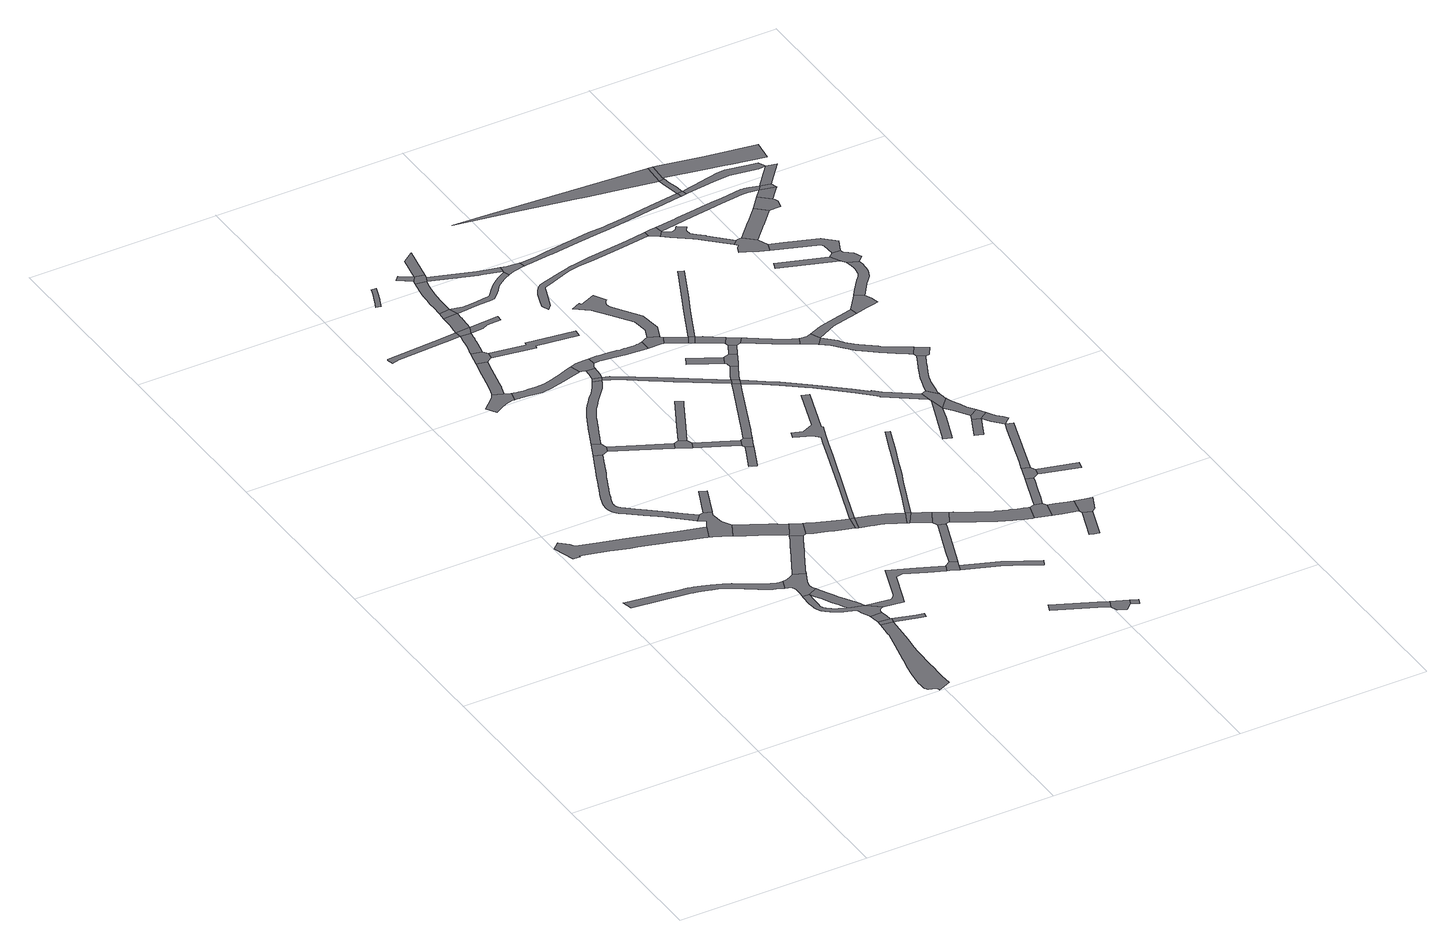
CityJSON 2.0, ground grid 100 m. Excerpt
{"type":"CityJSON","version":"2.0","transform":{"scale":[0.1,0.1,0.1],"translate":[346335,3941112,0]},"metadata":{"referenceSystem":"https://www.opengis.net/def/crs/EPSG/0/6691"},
"CityObjects":{
"road1":{"type":"Road","attributes":{"RoadStructureAttribute.sectionType":"1"},"geometry":[{"type":"MultiSurface","lod":"1","boundaries":[[[0,1,2,3,4,5,6,7,8,9,10,11,12,13,14,15,16,17,18,19,20,21,22,23,24,25,26,27,28,29,30,31,32,33,34,35,36,37,38,39,40,41,42,43,44]]]}]},
"road2":{"type":"Road","attributes":{"RoadStructureAttribute.sectionType":"1"},"geometry":[{"type":"MultiSurface","lod":"1","boundaries":[[[45,46,47,48,49,50,51,52,53,54,55,56,57,58,59,60,61,62,63,64,65,66,67,68,69,70,71,72]]]}]},
"road3":{"type":"Road","attributes":{"RoadStructureAttribute.sectionType":"1"},"geometry":[{"type":"MultiSurface","lod":"1","boundaries":[[[73,74,75,76,77,78,79,80,81,82,83,84,85,86,87,88,89,90,91,92,93,94,95,96,97,98,99,100,101,102,103]]]}]},
"road4":{"type":"Road","geometry":[{"type":"MultiSurface","lod":"1","boundaries":[[[104,105,106,107,108,109,110,111,112,113,114,115,116,117,118,119,120,121,122,123,124,125,126,127,128,17,16,129,130,131,132]]]}]},
"road5":{"type":"Road","attributes":{"RoadStructureAttribute.sectionType":"1"},"geometry":[{"type":"MultiSurface","lod":"1","boundaries":[[[133,134,135,136,137,138,139,140,141,142,143,144,145,146,147,148,149,150,151,152,153,154,155,156,157,158,159,160,161,162,163,164,165,166,167,168,169,170,171,172,173,174,175,176,177,178,179,180,181,182,183,184,185,186,187,188,189,190,191,192,193,194,195,196,197,198,199,200,201]]]}]},
"road6":{"type":"Road","attributes":{"RoadStructureAttribute.sectionType":"1"},"geometry":[{"type":"MultiSurface","lod":"1","boundaries":[[[202,203,204,205,206,207,208,209,210,211,212,213,214,215,104,132,216,217,218,219,220,221,222,223,224,225,226,227,228,229,230,231,232,233,234,235,236,237,238,239,240,241,242,243,244,245]]]}]},
"road7":{"type":"Road","attributes":{"RoadStructureAttribute.sectionType":"1"},"geometry":[{"type":"MultiSurface","lod":"1","boundaries":[[[246,247,248,249,250,251,252,203,202,253,254,255,256,257,258,259,260,261,105,104]]]}]},
"road8":{"type":"Road","geometry":[{"type":"MultiSurface","lod":"1","boundaries":[[[262,263,73,103,264,265]]]}]},
"road9":{"type":"Road","geometry":[{"type":"MultiSurface","lod":"1","boundaries":[[[266,238,237,267,262,265]]]}]},
"road10":{"type":"Road","geometry":[{"type":"MultiSurface","lod":"1","boundaries":[[[268,269,270,271,272,273,274,275,133,201,276,277,45,72]]]}]},
"road11":{"type":"Road","geometry":[{"type":"MultiSurface","lod":"1","boundaries":[[[278,279,280,281,282,283,284,285,286,287,288,289,290,291,292,293]]]}]},
"road12":{"type":"Road","attributes":{"RoadStructureAttribute.sectionType":"1"},"geometry":[{"type":"MultiSurface","lod":"1","boundaries":[[[294,295,296,297,298,264,103]]]}]},
"road13":{"type":"Road","geometry":[{"type":"MultiSurface","lod":"1","boundaries":[[[299,300,301,302,167,166,303]]]}]},
"road14":{"type":"Road","attributes":{"RoadStructureAttribute.sectionType":"1"},"geometry":[{"type":"MultiSurface","lod":"1","boundaries":[[[304,305,306,307,308,309,310,311,312,313,314,119,118,315,316,317,318,319,320,321,322,323,324]]]}]},
"road15":{"type":"Road","geometry":[{"type":"MultiSurface","lod":"1","boundaries":[[[325,326,275,274]]]}]},
"road16":{"type":"Road","attributes":{"RoadStructureAttribute.sectionType":"1"},"geometry":[{"type":"MultiSurface","lod":"1","boundaries":[[[270,327,328,329,330,331,332,333,334,335,336,337,338,339,340,341,342,343,344,271]]]}]},
"road17":{"type":"Road","attributes":{"RoadStructureAttribute.sectionType":"1"},"geometry":[{"type":"MultiSurface","lod":"1","boundaries":[[[345,346,347,348,349,350,351,352,353,354,355,356,357,358,359,360,361,362,363,364,365,366,357,367,368,369,370,371,372,373,374,375,376,377]]]}]},
"road18":{"type":"Road","attributes":{"RoadStructureAttribute.sectionType":"1"},"geometry":[{"type":"MultiSurface","lod":"1","boundaries":[[[378,379,380,381,382,383,280,279,384,385,386,387,388,389,390,391]]]}]},
"road19":{"type":"Road","attributes":{"RoadStructureAttribute.sectionType":"1"},"geometry":[{"type":"MultiSurface","lod":"1","boundaries":[[[392,393,394,299,303,395,396]]]}]},
"road20":{"type":"Road","geometry":[{"type":"MultiSurface","lod":"1","boundaries":[[[304,324,397,398,399,336,335]]]}]},
"road21":{"type":"Road","geometry":[{"type":"MultiSurface","lod":"1","boundaries":[[[400,391,390,401,402,403,345,377]]]}]},
"road22":{"type":"Road","attributes":{"RoadStructureAttribute.sectionType":"1"},"geometry":[{"type":"MultiSurface","lod":"1","boundaries":[[[404,405,406,407,408,409,410,411,412,413,414,415,416,417,418,419,420,202,245]]]}]},
"road23":{"type":"Road","attributes":{"RoadStructureAttribute.sectionType":"1"},"geometry":[{"type":"MultiSurface","lod":"1","boundaries":[[[421,422,423,424,425,426,427,428,429,430,431,432,433,434,435,436,437,438]]]}]},
"road24":{"type":"Road","attributes":{"RoadStructureAttribute.sectionType":"1"},"geometry":[{"type":"MultiSurface","lod":"1","boundaries":[[[439,440,441,442,443,444,445,446,447,448,449,450,451,452,453,454,455,456,457,458,459,460,461,462,463,464,278,293]]]}]},
"road25":{"type":"Road","geometry":[{"type":"MultiSurface","lod":"1","boundaries":[[[465,358,357,356]]]}]},
"road26":{"type":"Road","attributes":{"RoadStructureAttribute.sectionType":"1"},"geometry":[{"type":"MultiSurface","lod":"1","boundaries":[[[466,467,468,398,397,469,470,471,472,473,474,475]]]}]},
"road27":{"type":"Road","geometry":[{"type":"MultiSurface","lod":"1","boundaries":[[[476,477,478,479,392,396]]]}]},
"road28":{"type":"Road","attributes":{"RoadStructureAttribute.sectionType":"1"},"geometry":[{"type":"MultiSurface","lod":"1","boundaries":[[[480,481,482,483,484,485,486,487,488,489,490,491,492,493,494,495,496,497,498,499,500,501,502,503,504,505,358,465]]]}]},
"road29":{"type":"Road","geometry":[{"type":"MultiSurface","lod":"1","boundaries":[[[492,491,506,507]]]}]},
"road30":{"type":"Road","geometry":[{"type":"MultiSurface","lod":"1","boundaries":[[[508,509,510,511,465,356]]]}]},
"road31":{"type":"Road","geometry":[{"type":"MultiSurface","lod":"1","boundaries":[[[474,512,513,475]]]}]},
"road32":{"type":"Road","attributes":{"RoadStructureAttribute.sectionType":"1"},"geometry":[{"type":"MultiSurface","lod":"1","boundaries":[[[514,515,516,517]]]}]},
"road33":{"type":"Road","attributes":{"RoadStructureAttribute.sectionType":"1"},"geometry":[{"type":"MultiSurface","lod":"1","boundaries":[[[518,519,520,521,522,477,476]]]}]},
"road34":{"type":"Road","geometry":[{"type":"MultiSurface","lod":"1","boundaries":[[[523,524,525,526]]]}]},
"road35":{"type":"Road","geometry":[{"type":"MultiSurface","lod":"1","boundaries":[[[402,527,528,529,530,531,532,403]]]}]},
"road36":{"type":"Road","attributes":{"RoadStructureAttribute.sectionType":"1"},"geometry":[{"type":"MultiSurface","lod":"1","boundaries":[[[478,533,534,535,536,537,538,479]]]}]},
"road37":{"type":"Road","attributes":{"RoadStructureAttribute.sectionType":"1"},"geometry":[{"type":"MultiSurface","lod":"1","boundaries":[[[539,540,541,542,543,544,545,546,523,526]]]}]},
"road38":{"type":"Road","geometry":[{"type":"MultiSurface","lod":"1","boundaries":[[[409,547,548,549,550,551,410]]]}]},
"road39":{"type":"Road","geometry":[{"type":"MultiSurface","lod":"1","boundaries":[[[516,552,553,554,555,517]]]}]},
"road40":{"type":"Road","geometry":[{"type":"MultiSurface","lod":"1","boundaries":[[[556,543,542,557,558,559,560,561,562,563,452,451]]]}]},
"road41":{"type":"Road","attributes":{"RoadStructureAttribute.sectionType":"1"},"geometry":[{"type":"MultiSurface","lod":"1","boundaries":[[[564,565,566,567,568,569,570]]]}]},
"road42":{"type":"Road","attributes":{"RoadStructureAttribute.sectionType":"1"},"geometry":[{"type":"MultiSurface","lod":"1","boundaries":[[[571,572,573,574,575,576,577,578,526,525,524,579,580,581,582,583,584,585,586,587,588,589,590,591,592,593,594,595,596,597,598,599,600,301,300,601,602,603,604,605,606,607,608,609,610,611,612,613,614,615,616,617,618,619,620,621,622,623,624,625,626,627,525,628,629,630,631,632,633,634]]]}]},
"road43":{"type":"Road","attributes":{"RoadStructureAttribute.sectionType":"1"},"geometry":[{"type":"MultiSurface","lod":"1","boundaries":[[[635,636,637,638,639,640,641,642,643,644,645,646,647,648,649,513,512]]]}]},
"road44":{"type":"Road","attributes":{"RoadStructureAttribute.sectionType":"1"},"geometry":[{"type":"MultiSurface","lod":"1","boundaries":[[[555,650,651,517]]]}]},
"road45":{"type":"Road","geometry":[{"type":"MultiSurface","lod":"1","boundaries":[[[564,570,652,653,654,520,519]]]}]},
"road46":{"type":"Road","attributes":{"RoadStructureAttribute.sectionType":"1"},"geometry":[{"type":"MultiSurface","lod":"1","boundaries":[[[655,656,554,553,552,657,658,659,660,661,662,663,664,665,666,667,668,669,507,506,670,671,672,673,674,675,676,677,678,679,680,681,553,682,683,684,685,686]]]}]},
"road47":{"type":"Road","attributes":{"RoadStructureAttribute.sectionType":"1"},"geometry":[{"type":"MultiSurface","lod":"1","boundaries":[[[687,688,689,690,691,692,693,694,695,696,697,698,699,700,701,506,491,702,703,704,705,706,707,708,709,710,711,712,713,714,715,716,717]]]}]},
"road48":{"type":"Road","attributes":{"RoadStructureAttribute.sectionType":"1"},"geometry":[{"type":"MultiSurface","lod":"1","boundaries":[[[718,719,720,551,550,721,722]]]}]},
"road49":{"type":"Road","geometry":[{"type":"MultiSurface","lod":"1","boundaries":[[[723,642,641,724]]]}]},
"road50":{"type":"Road","attributes":{"RoadStructureAttribute.sectionType":"1"},"geometry":[{"type":"MultiSurface","lod":"1","boundaries":[[[725,726,727,728,729,730,549,548]]]}]},
"road51":{"type":"Road","attributes":{"RoadStructureAttribute.sectionType":"1"},"geometry":[{"type":"MultiSurface","lod":"1","boundaries":[[[731,732,733,734,735,736]]]}]},
"road52":{"type":"Road","attributes":{"RoadStructureAttribute.sectionType":"1"},"geometry":[{"type":"MultiSurface","lod":"1","boundaries":[[[724,737,738,739,740,723]]]}]},
"road53":{"type":"Road","attributes":{"RoadStructureAttribute.sectionType":"1"},"geometry":[{"type":"MultiSurface","lod":"1","boundaries":[[[741,742,743,744,745,746,747,748,749,750,751,752,753,754,755,756,757,560,559,758,759,760,761,762,763,764,765,766]]]}]},
"road54":{"type":"Road","attributes":{"RoadStructureAttribute.sectionType":"1"},"geometry":[{"type":"MultiSurface","lod":"1","boundaries":[[[767,768,769,654,653,770,771,772,773,774,775,634]]]}]},
"road55":{"type":"Road","geometry":[{"type":"MultiSurface","lod":"1","boundaries":[[[738,718,722,776,777,778,779,739]]]}]},
"road56":{"type":"Road","geometry":[{"type":"MultiSurface","lod":"1","boundaries":[[[780,781,782,783,784,785,786,787,788,789,790,791,792,793,794,795,796,797,475,513]]]}]},
"road57":{"type":"Road","geometry":[{"type":"MultiSurface","lod":"1","boundaries":[[[735,798,799,800,801,736]]]}]},
"road58":{"type":"Road","geometry":[{"type":"MultiSurface","lod":"1","boundaries":[[[685,687,717,802,803,804,805,806,807,808,809,810,811,812,686]]]}]},
"road59":{"type":"Road","attributes":{"RoadStructureAttribute.sectionType":"1"},"geometry":[{"type":"MultiSurface","lod":"1","boundaries":[[[800,813,814,801]]]}]},
"road60":{"type":"Road","attributes":{"RoadStructureAttribute.sectionType":"1"},"geometry":[{"type":"MultiSurface","lod":"1","boundaries":[[[815,816,817,818,819,820,821,822,823,824,825,826,827,828,642,723]]]}]},
"road61":{"type":"Road","geometry":[{"type":"MultiSurface","lod":"1","boundaries":[[[829,830,831,832,833,834,835,836,766,765,837,838]]]}]},
"road62":{"type":"Road","attributes":{"RoadStructureAttribute.sectionType":"1"},"geometry":[{"type":"MultiSurface","lod":"1","boundaries":[[[832,839,840,841,842,843,844,845,846,847,848,849,850,851,852,853,854,855,833]]]}]},
"road63":{"type":"Road","geometry":[{"type":"MultiSurface","lod":"1","boundaries":[[[775,856,571,634]]]}]},
"road64":{"type":"Road","attributes":{"RoadStructureAttribute.sectionType":"1"},"geometry":[{"type":"MultiSurface","lod":"1","boundaries":[[[857,858,859,860,861,862,863,864,865,866,867,868,869,870,871,777,776,872,873,874,875,876,877,878,879,880,881,882,883]]]}]},
"road65":{"type":"Road","geometry":[{"type":"MultiSurface","lod":"1","boundaries":[[[884,885,886,887,888,889]]]}]},
"road66":{"type":"Road","attributes":{"RoadStructureAttribute.sectionType":"1"},"geometry":[{"type":"MultiSurface","lod":"1","boundaries":[[[890,891,892,571,856,893,894]]]}]},
"road67":{"type":"Road","attributes":{"RoadStructureAttribute.sectionType":"1"},"geometry":[{"type":"MultiSurface","lod":"1","boundaries":[[[895,896,829,838]]]}]},
"road68":{"type":"Road","geometry":[{"type":"MultiSurface","lod":"1","boundaries":[[[895,897,898,896]]]}]},
"road69":{"type":"Road","geometry":[{"type":"MultiSurface","lod":"1","boundaries":[[[899,900,901,902,889,888,903,904,890,894]]]}]},
"road70":{"type":"Road","attributes":{"RoadStructureAttribute.sectionType":"1"},"geometry":[{"type":"MultiSurface","lod":"1","boundaries":[[[897,905,906,907,908,909,898]]]}]},
"road71":{"type":"Road","attributes":{"RoadStructureAttribute.sectionType":"1"},"geometry":[{"type":"MultiSurface","lod":"1","boundaries":[[[902,901,910,911]]]}]},
"road72":{"type":"Road","geometry":[{"type":"MultiSurface","lod":"1","boundaries":[[[912,913,914,915,916,857,883]]]}]},
"road73":{"type":"Road","attributes":{"RoadStructureAttribute.sectionType":"1"},"geometry":[{"type":"MultiSurface","lod":"1","boundaries":[[[917,918,919,920,921,922,923,924,925,926,927,928,929,930,931,932,933,934,935,936,937,938,939,940,941,942,943,944,945,946,947,948,949,950]]]}]},
"road74":{"type":"Road","geometry":[{"type":"MultiSurface","lod":"1","boundaries":[[[906,911,910,951,952,953,907]]]}]},
"road75":{"type":"Road","attributes":{"RoadStructureAttribute.sectionType":"1"},"geometry":[{"type":"MultiSurface","lod":"1","boundaries":[[[954,955,956,957,958,959,960,961,856,775,962,963,964,965,966,967,968,969,970,971,972,973]]]}]},
"road76":{"type":"Road","attributes":{"RoadStructureAttribute.sectionType":"1"},"geometry":[{"type":"MultiSurface","lod":"1","boundaries":[[[974,975,914,913,976,977,978,979,980]]]}]},
"road77":{"type":"Road","attributes":{"RoadStructureAttribute.sectionType":"1"},"geometry":[{"type":"MultiSurface","lod":"1","boundaries":[[[981,982,983,984,985,986]]]}]},
"road78":{"type":"Road","attributes":{"RoadStructureAttribute.sectionType":"1"},"geometry":[{"type":"MultiSurface","lod":"1","boundaries":[[[987,988,989,990,991,992,993,916,915]]]}]},
"road79":{"type":"Road","attributes":{"RoadStructureAttribute.sectionType":"1"},"geometry":[{"type":"MultiSurface","lod":"1","boundaries":[[[898,994,995,996,997,998,999,1000,896]]]}]},
"road80":{"type":"Road","attributes":{"RoadStructureAttribute.sectionType":"1"},"geometry":[{"type":"MultiSurface","lod":"1","boundaries":[[[1001,1002,1003,1004,1005,1006,952,951,1007,1008,1009]]]}]},
"road81":{"type":"Road","geometry":[{"type":"MultiSurface","lod":"1","boundaries":[[[985,1010,1011,1012,980,979,986]]]}]},
"road82":{"type":"Road","geometry":[{"type":"MultiSurface","lod":"1","boundaries":[[[1013,1014,1015,1016,991,990,1017,1018]]]}]},
"road83":{"type":"Road","attributes":{"RoadStructureAttribute.sectionType":"1"},"geometry":[{"type":"MultiSurface","lod":"1","boundaries":[[[1019,1020,1021,1022,1023,1024,1025,1026,1027,1028]]]}]},
"road84":{"type":"Road","attributes":{"RoadStructureAttribute.sectionType":"1"},"geometry":[{"type":"MultiSurface","lod":"1","boundaries":[[[1029,1030,1031,1032,1033,1034,1035,1036,1037,1038,1039,807,806,1040,1041,1042,1043,1044,1045,1046,1047,1048,1049,1050,1051,1052,1053]]]}]},
"road85":{"type":"Road","geometry":[{"type":"MultiSurface","lod":"1","boundaries":[[[1054,1055,1056,1057,1058,1059,1060,1061,1062,1063,1001,1009,1064,1065,1066,1067,1068,1069]]]}]},
"road86":{"type":"Road","attributes":{"function":"3","RoadStructureAttribute.sectionType":"1"},"geometry":[{"type":"MultiSurface","lod":"1","boundaries":[[[1070,1071,1072,1073,1074,1075,1076,1077,1078,1079]]]}]},
"road87":{"type":"Road","geometry":[{"type":"MultiSurface","lod":"1","boundaries":[[[1080,1081,1082,1013,1018]]]}]},
"road88":{"type":"Road","attributes":{"RoadStructureAttribute.sectionType":"1"},"geometry":[{"type":"MultiSurface","lod":"1","boundaries":[[[1083,1084,1085,1086,1087,1015,1014]]]}]},
"road89":{"type":"Road","geometry":[{"type":"MultiSurface","lod":"1","boundaries":[[[1088,1089,1090,1091,1092,1093,973,972,1019,1028]]]}]},
"road90":{"type":"Road","attributes":{"RoadStructureAttribute.sectionType":"1"},"geometry":[{"type":"MultiSurface","lod":"1","boundaries":[[[1094,1095,1096,1097,1098,1088,1028,1099,1100,1101,1102]]]}]},
"road91":{"type":"Road","geometry":[{"type":"MultiSurface","lod":"1","boundaries":[[[1103,1104,1105,1106,1107,1108,1109,1110,1111,1112,1113,1108,1113,1114,1085]]]}]},
"road92":{"type":"Road","geometry":[{"type":"MultiSurface","lod":"1","boundaries":[[[1101,1109,1108,1107,1102]]]}]},
"road93":{"type":"Road","geometry":[{"type":"MultiSurface","lod":"1","boundaries":[[[1115,1116,950,949,1117,1118]]]}]},
"road94":{"type":"Road","attributes":{"RoadStructureAttribute.sectionType":"1"},"geometry":[{"type":"MultiSurface","lod":"1","boundaries":[[[1119,1120,1121,1122,1123,1124,1125,1126,1127,1128,1068,1067,1129,1130,1131,1132,1133,1134,1135,1136,1137,1138,1139,1140]]]}]},
"road95":{"type":"Road","attributes":{"RoadStructureAttribute.sectionType":"1"},"geometry":[{"type":"MultiSurface","lod":"1","boundaries":[[[1141,1142,1143,1144,1145,1146,1147,1148,1093,1092,1149,1150,1151,1152,1153,1154,1155,1156,1157,1158,1159,1160,1161,1162]]]}]},
"road96":{"type":"Road","attributes":{"RoadStructureAttribute.sectionType":"1"},"geometry":[{"type":"MultiSurface","lod":"1","boundaries":[[[1068,1163,1164,1165,1166,1167,1168,1169,1170,1069]]]}]},
"road97":{"type":"Road","attributes":{"RoadStructureAttribute.sectionType":"1"},"geometry":[{"type":"MultiSurface","lod":"1","boundaries":[[[1117,1171,1172,1173,1174,1175,1176,1177,1178,1179,1180,1181,1182,1183,1184,1185,1186,1187,1118]]]}]},
"road98":{"type":"Road","geometry":[{"type":"MultiSurface","lod":"1","boundaries":[[[1141,1162,1188,1189,1119,1140]]]}]},
"road99":{"type":"Road","geometry":[{"type":"MultiSurface","lod":"1","boundaries":[[[1190,1177,1176,1191,1192,1193,1194,1195,1196,1197,1198,1199]]]}]},
"road100":{"type":"Road","geometry":[{"type":"MultiSurface","lod":"1","boundaries":[[[1165,1200,1201,1202,1203,1204,1205,1206,1207,1208,1209,1166]]]}]},
"road101":{"type":"Road","attributes":{"RoadStructureAttribute.sectionType":"1"},"geometry":[{"type":"MultiSurface","lod":"1","boundaries":[[[1210,1211,1212,1213]]]}]},
"road102":{"type":"Road","geometry":[{"type":"MultiSurface","lod":"1","boundaries":[[[1052,1214,1215,1216,1053]]]}]},
"road103":{"type":"Road","attributes":{"RoadStructureAttribute.sectionType":"1"},"geometry":[{"type":"MultiSurface","lod":"1","boundaries":[[[1217,1218,1219,1220,1221,1222,1223,1224,1225,1226,1227,1228,1229,1230,1231,1232,1233,1234,1235,1236,1237,1238,1239,1240,1241,1115,1118]]]}]},
"road104":{"type":"Road","attributes":{"RoadStructureAttribute.sectionType":"1"},"geometry":[{"type":"MultiSurface","lod":"1","boundaries":[[[1216,1242,1243,1244,1079,1245,1246,1247,1053]]]}]},
"road105":{"type":"Road","geometry":[{"type":"MultiSurface","lod":"1","boundaries":[[[1244,1248,1249,1070,1079]]]}]},
"road106":{"type":"Road","attributes":{"RoadStructureAttribute.sectionType":"1"},"geometry":[{"type":"MultiSurface","lod":"1","boundaries":[[[1198,1250,1251,1252,1253,1254,1255,1256,1257,1258,1199]]]}]},
"road107":{"type":"Road","attributes":{"RoadStructureAttribute.sectionType":"1"},"geometry":[{"type":"MultiSurface","lod":"1","boundaries":[[[1206,1259,1260,1261,1262,1263,1264,1265,1266,1267,1268,1269,1270,1271,1272,1273,1274,1275,1276,1277,1278,1279,1280,1281,1282,1283,1284,1285,1286,1207]]]}]},
"road108":{"type":"Road","attributes":{"RoadStructureAttribute.sectionType":"1"},"geometry":[{"type":"MultiSurface","lod":"1","boundaries":[[[1287,1288,1289,1290,1197,1196,1291,1292,1293,1294]]]}]},
"road109":{"type":"Road","geometry":[{"type":"MultiSurface","lod":"1","boundaries":[[[1293,1210,1213,1272,1271,1295,1296,1297,1298,1294]]]}]},
"road110":{"type":"Road","geometry":[{"type":"MultiSurface","lod":"1","boundaries":[[[1299,1300,1301,1302,1255,1254,1303,1304]]]}]},
"road111":{"type":"Road","attributes":{"RoadStructureAttribute.sectionType":"1"},"geometry":[{"type":"MultiSurface","lod":"1","boundaries":[[[1305,1306,1307,1308,1309,1310,1311,1312,1313,1314,1315,1215,1214,1316,1317,1318,1319,1320,1321]]]}]},
"road112":{"type":"Road","attributes":{"RoadStructureAttribute.sectionType":"1"},"geometry":[{"type":"MultiSurface","lod":"1","boundaries":[[[1301,1300,1322,1323,1229]]]}]},
"road113":{"type":"Road","attributes":{"function":"3","RoadStructureAttribute.sectionType":"1"},"geometry":[{"type":"MultiSurface","lod":"1","boundaries":[[[1324,1325,1249,1248,1326,1327,1328,1329,1330]]]}]},
"road114":{"type":"Road","geometry":[{"type":"MultiSurface","lod":"1","boundaries":[[[1230,1229,1323,1331]]]}]},
"road115":{"type":"Road","attributes":{"RoadStructureAttribute.sectionType":"1"},"geometry":[{"type":"MultiSurface","lod":"1","boundaries":[[[1321,1332,1333,1230,1331,1334,1335,1336,1337,1338,1339]]]}]}
},
"vertices":[
[72,1296,0],[367,1258,0],[382,1254,0],[405,1249,0],[434,1242,0],[469,1233,0],[497,1224,0],[531,1211,0],[541,1205,0],[577,1184,0],[604,1164,0],[620,1152,0],[657,1130,0],[700,1104,0],[717,1095,0],[731,1090,0],[766,1076,0],[785,1127,0],[778,1127,0],[771,1127,0],[765,1128,0],[758,1130,0],[752,1131,0],[747,1133,0],[741,1135,0],[736,1137,0],[729,1140,0],[694,1156,0],[684,1162,0],[669,1171,0],[652,1181,0],[643,1187,0],[574,1232,0],[536,1251,0],[485,1272,0],[444,1285,0],[407,1295,0],[399,1298,0],[397,1298,0],[379,1302,0],[331,1308,0],[285,1315,0],[283,1315,0],[73,1345,0],[60,1348,0],
[702,1682,0],[695,1685,0],[686,1689,0],[569,1722,0],[448,1758,0],[333,1791,0],[199,1829,0],[119,1853,0],[96,1860,0],[83,1882,0],[41,1919,0],[5,1887,0],[38,1770,0],[74,1770,0],[76,1779,0],[90,1777,0],[103,1774,0],[231,1738,0],[238,1736,0],[310,1714,0],[345,1704,0],[393,1690,0],[462,1670,0],[505,1658,0],[549,1645,0],[645,1617,0],[665,1611,0],[671,1609,0],
[1002,594,0],[1000,580,0],[1000,577,0],[998,550,0],[995,518,0],[995,507,0],[976,418,0],[952,306,0],[945,273,0],[939,246,0],[934,222,0],[929,198,0],[928,193,0],[918,100,0],[919,85,0],[919,66,0],[920,58,0],[921,50,0],[930,34,0],[967,23,0],[973,15,0],[977,6,0],[1044,34,0],[1040,97,0],[1040,117,0],[1041,189,0],[1041,196,0],[1043,324,0],[1046,362,0],[1052,430,0],[1065,588,0],
[840,975,0],[889,1002,0],[880,1018,0],[878,1022,0],[877,1027,0],[877,1033,0],[877,1039,0],[878,1046,0],[880,1054,0],[882,1061,0],[884,1069,0],[886,1072,0],[909,1122,0],[910,1123,0],[912,1129,0],[852,1154,0],[847,1149,0],[838,1143,0],[832,1140,0],[827,1137,0],[820,1134,0],[814,1132,0],[807,1130,0],[800,1128,0],[792,1127,0],[799,1064,0],[808,1042,0],[807,1007,0],[805,977,0],
[721,1784,0],[661,1836,0],[612,1879,0],[611,1879,0],[608,1882,0],[532,1943,0],[510,1960,0],[506,1963,0],[454,2005,0],[434,2021,0],[430,2026,0],[427,2031,0],[424,2037,0],[422,2043,0],[421,2050,0],[421,2058,0],[421,2065,0],[422,2072,0],[425,2083,0],[429,2093,0],[433,2103,0],[437,2113,0],[449,2144,0],[463,2175,0],[471,2195,0],[477,2206,0],[491,2237,0],[502,2263,0],[514,2288,0],[526,2313,0],[537,2339,0],[543,2350,0],[557,2382,0],[579,2430,0],[536,2444,0],[516,2401,0],[502,2370,0],[496,2357,0],[485,2332,0],[473,2307,0],[461,2281,0],[450,2256,0],[436,2225,0],[429,2210,0],[422,2194,0],[408,2162,0],[395,2130,0],[391,2120,0],[391,2119,0],[387,2109,0],[382,2096,0],[378,2081,0],[377,2070,0],[376,2060,0],[376,2047,0],[378,2032,0],[382,2020,0],[387,2010,0],[392,2002,0],[397,1994,0],[405,1984,0],[413,1978,0],[478,1928,0],[498,1912,0],[576,1850,0],[583,1844,0],[598,1831,0],[632,1802,0],[691,1750,0],
[1020,767,0],[942,791,0],[935,793,0],[917,800,0],[901,807,0],[886,815,0],[870,826,0],[854,837,0],[851,841,0],[843,849,0],[838,859,0],[837,862,0],[836,892,0],[837,924,0],[805,974,0],[802,910,0],[803,894,0],[805,877,0],[806,870,0],[807,863,0],[809,857,0],[811,850,0],[821,832,0],[834,819,0],[836,817,0],[854,804,0],[872,792,0],[889,783,0],[907,775,0],[925,768,0],[964,753,0],[968,745,0],[977,725,0],[986,705,0],[994,685,0],[995,680,0],[1057,679,0],[1057,691,0],[1060,699,0],[1062,703,0],[1064,705,0],[1071,711,0],[1079,715,0],[1086,717,0],
[853,951,0],[874,911,0],[890,882,0],[896,870,0],[919,829,0],[921,825,0],[932,807,0],[1018,770,0],[1007,792,0],[994,814,0],[980,836,0],[967,857,0],[945,897,0],[936,915,0],[924,937,0],[902,977,0],
[1005,623,0],[1002,600,0],[1072,615,0],[1065,617,0],
[1063,651,0],[999,657,0],
[687,1602,0],[724,1584,0],[771,1561,0],[811,1639,0],[783,1689,0],[776,1754,0],[785,1776,0],[746,1792,0],[724,1722,0],[722,1718,0],
[461,3070,0],[430,3084,0],[379,3107,0],[368,3088,0],[329,3051,0],[324,3047,0],[297,3021,0],[329,2970,0],[350,2983,0],[372,2996,0],[394,3006,0],[405,3010,0],[415,3013,0],[426,3016,0],[437,3018,0],[450,3019,0],
[1195,555,0],[1218,549,0],[1219,555,0],[1223,574,0],[1188,583,0],
[627,2478,0],[615,2510,0],[575,2531,0],[556,2488,0],[610,2442,0],
[997,1428,0],[983,1399,0],[962,1361,0],[942,1322,0],[922,1284,0],[922,1283,0],[915,1270,0],[908,1257,0],[894,1231,0],[880,1205,0],[866,1178,0],[921,1151,0],[934,1176,0],[948,1202,0],[962,1228,0],[976,1254,0],[980,1261,0],[997,1293,0],[1017,1332,0],[1037,1371,0],[1052,1398,0],
[852,1935,0],[814,1951,0],
[775,1559,0],[802,1544,0],[825,1532,0],[848,1521,0],[876,1506,0],[922,1482,0],[967,1457,0],[994,1443,0],[1003,1439,0],[1042,1514,0],[1030,1520,0],[996,1541,0],[985,1548,0],[979,1551,0],[964,1559,0],[940,1572,0],[898,1594,0],[887,1600,0],
[514,3430,0],[516,3437,0],[519,3451,0],[522,3466,0],[526,3481,0],[529,3496,0],[532,3511,0],[534,3526,0],[537,3540,0],[540,3555,0],[542,3570,0],[544,3585,0],[489,3588,0],[485,3623,0],[434,3619,0],[415,3618,0],[105,3598,0],[101,3590,0],[108,3557,0],[146,3565,0],[401,3582,0],[418,3583,0],[488,3579,0],[485,3564,0],[483,3550,0],[480,3536,0],[478,3521,0],[475,3507,0],[472,3492,0],[469,3478,0],[465,3463,0],[462,3449,0],[460,3442,0],
[428,3303,0],[399,3176,0],[398,3173,0],[394,3153,0],[393,3151,0],[381,3112,0],[431,3090,0],[441,3119,0],[446,3135,0],[447,3136,0],[453,3168,0],[479,3279,0],[495,3346,0],[441,3359,0],
[910,2342,0],[831,2380,0],[754,2417,0],[744,2378,0],[893,2306,0],
[1071,1406,0],[1103,1486,0],[1065,1502,0],
[459,3434,0],[523,3365,0],[525,3364,0],[531,3404,0],
[1190,702,0],[1207,751,0],[1259,894,0],[1295,902,0],[1404,855,0],[1485,820,0],[1501,857,0],[1377,910,0],[1243,967,0],[1176,781,0],[1168,768,0],[1165,763,0],[1157,757,0],[1152,754,0],[1146,752,0],[1141,750,0],[1134,751,0],
[303,4004,0],[315,4033,0],[330,4070,0],[344,4108,0],[348,4119,0],[321,4119,0],[320,4116,0],[307,4079,0],[292,4042,0],[281,4014,0],[275,4002,0],[274,3999,0],[271,3994,0],[269,3988,0],[293,3981,0],[296,3988,0],[299,3994,0],[300,3997,0],
[463,3019,0],[476,3018,0],[487,3018,0],[491,3017,0],[518,3014,0],[519,3014,0],[543,3012,0],[593,3005,0],[641,3013,0],[692,3024,0],[721,3033,0],[736,3038,0],[823,3061,0],[808,3118,0],[792,3113,0],[720,3086,0],[713,3084,0],[677,3072,0],[639,3063,0],[610,3059,0],[581,3058,0],[551,3059,0],[522,3061,0],[498,3064,0],[480,3067,0],[473,3068,0],
[562,3628,0],
[1273,1420,0],[1139,1471,0],[1118,1480,0],[1106,1392,0],[1152,1375,0],[1171,1369,0],[1199,1360,0],[1246,1344,0],[1292,1331,0],[1309,1409,0],
[967,2270,0],[984,2306,0],[975,2335,0],[938,2352,0],
[563,3638,0],[564,3649,0],[564,3650,0],[565,3663,0],[566,3675,0],[567,3687,0],[567,3700,0],[568,3712,0],[568,3725,0],[568,3733,0],[569,3737,0],[569,3754,0],[494,3750,0],[494,3738,0],[493,3727,0],[493,3726,0],[493,3715,0],[493,3703,0],[492,3692,0],[491,3682,0],[491,3680,0],[490,3669,0],[489,3657,0],[488,3646,0],[488,3643,0],[487,3634,0],
[553,3800,0],[497,3792,0],
[613,3588,0],[643,3603,0],[716,3608,0],[720,3640,0],
[1308,1326,0],[1329,1403,0],
[482,4151,0],[459,4126,0],[526,4081,0],[546,4110,0],
[1086,2213,0],[1174,2172,0],[1189,2208,0],[1103,2249,0],[1069,2266,0],
[844,2984,0],[832,2963,0],[876,2952,0],[888,2973,0],
[748,3331,0],[752,3347,0],[968,3318,0],[973,3358,0],[723,3392,0],[718,3375,0],
[1025,2432,0],[1107,2591,0],[1120,2615,0],[1084,2634,0],[1064,2595,0],[994,2460,0],
[892,2987,0],[897,3018,0],[897,3034,0],[898,3050,0],[853,3052,0],[852,3036,0],[851,3023,0],[847,2996,0],
[1498,815,0],[1544,795,0],[1556,828,0],[1568,858,0],[1532,876,0],
[522,4060,0],[576,4048,0],[591,4078,0],[595,4100,0],
[843,3059,0],[899,3064,0],[903,3072,0],[913,3090,0],[911,3132,0],[888,3132,0],[865,3131,0],[842,3129,0],
[1181,2153,0],[1164,2115,0],[1116,2009,0],[1152,1992,0],[1156,2000,0],[1201,2099,0],[1217,2137,0],
[1397,2654,0],[1175,2800,0],[1147,2818,0],[1110,2842,0],[1046,2882,0],[1025,2896,0],[964,2934,0],[925,2960,0],[828,2954,0],[822,2943,0],[815,2931,0],[808,2920,0],[796,2903,0],[781,2886,0],[764,2868,0],[747,2848,0],[732,2829,0],[717,2810,0],[703,2791,0],[694,2777,0],[689,2769,0],[677,2748,0],[667,2727,0],[660,2714,0],[657,2707,0],[651,2695,0],[648,2688,0],[629,2649,0],[611,2609,0],[593,2570,0],[616,2513,0],[622,2525,0],[634,2552,0],[635,2555,0],[652,2591,0],[670,2630,0],[687,2666,0],[688,2668,0],[692,2676,0],[698,2688,0],[707,2708,0],[717,2727,0],[723,2738,0],[728,2746,0],[731,2751,0],[740,2765,0],[754,2783,0],[767,2801,0],[781,2818,0],[781,2819,0],[797,2838,0],[814,2856,0],[830,2875,0],[845,2894,0],[853,2907,0],[861,2921,0],[869,2934,0],[915,2936,0],[938,2923,0],[1064,2838,0],[1068,2836,0],[1085,2824,0],[1159,2775,0],[1385,2626,0],
[1337,1318,0],[1361,1312,0],[1383,1305,0],[1407,1297,0],[1428,1290,0],[1481,1267,0],[1520,1248,0],[1555,1320,0],[1512,1341,0],[1476,1356,0],[1471,1359,0],[1455,1365,0],[1441,1370,0],[1410,1381,0],[1364,1394,0],
[631,4283,0],[571,4240,0],
[1230,2166,0],[1245,2199,0],[1208,2216,0],
[865,3991,0],[819,4002,0],[518,4039,0],[510,4003,0],[505,3966,0],[503,3950,0],[503,3948,0],[503,3946,0],[502,3936,0],[501,3924,0],[501,3920,0],[499,3882,0],[499,3841,0],[498,3823,0],[498,3819,0],[554,3840,0],[554,3844,0],[554,3847,0],[554,3880,0],[556,3920,0],[557,3928,0],[557,3934,0],[557,3936,0],[558,3937,0],[559,3960,0],[565,3994,0],[571,4028,0],[810,3970,0],[832,3965,0],[911,3946,0],[924,3942,0],[927,3976,0],
[924,3931,0],[918,3929,0],[898,3919,0],[878,3908,0],[859,3895,0],[841,3880,0],[824,3866,0],[801,3838,0],[776,3809,0],[766,3800,0],[764,3799,0],[751,3798,0],[679,3792,0],[621,3788,0],[591,3793,0],[574,3755,0],[682,3763,0],[766,3769,0],[768,3770,0],[778,3771,0],[780,3772,0],[782,3774,0],[800,3790,0],[827,3822,0],[844,3844,0],[860,3857,0],[876,3870,0],[894,3882,0],[912,3893,0],[931,3902,0],[935,3904,0],
[1636,1162,0],[1627,1137,0],[1560,955,0],[1669,1136,0],[1673,1149,0],
[1578,1308,0],[1533,1241,0],
[1722,729,0],[1772,705,0],[1899,634,0],[1917,666,0],[1836,709,0],[1742,759,0],
[1964,253,0],[1756,347,0],[1738,306,0],[1942,213,0],[1998,188,0],[2016,228,0],
[1584,1214,0],[1624,1193,0],[1662,1263,0],[1623,1284,0],
[1183,3125,0],[1173,3122,0],[1162,3120,0],[1154,3119,0],[1152,3119,0],[1133,3118,0],[1115,3119,0],[1111,3119,0],[1096,3121,0],[1077,3122,0],[1058,3124,0],[1039,3127,0],[1020,3129,0],[1001,3131,0],[978,3132,0],[956,3133,0],[934,3133,0],[934,3091,0],[955,3091,0],[959,3091,0],[1010,3084,0],[1083,3074,0],[1137,3069,0],[1166,3067,0],[1192,3067,0],[1193,3128,0],
[1358,2564,0],[1234,2275,0],[1226,2256,0],[1257,2229,0],[1271,2259,0],[1327,2391,0],[1399,2559,0],[1417,2599,0],[1419,2604,0],
[1693,1155,0],[1732,1224,0],[1692,1247,0],[1677,1255,0],
[1387,1572,0],[1408,1631,0],[1495,1883,0],[1531,1988,0],[1552,2047,0],[1574,2111,0],[1568,2117,0],[1653,2370,0],[1615,2382,0],[1538,2153,0],[1479,2124,0],[1424,2145,0],[1409,2108,0],[1498,2073,0],[1524,2043,0],[1511,2006,0],[1475,1897,0],[1383,1626,0],
[2011,152,0],[2054,132,0],[2086,161,0],[2100,190,0],
[951,3911,0],[971,3918,0],[991,3923,0],[1012,3927,0],[1030,3930,0],[1025,3961,0],[1017,3962,0],[1011,3962,0],[1006,3963,0],[985,3965,0],[961,3969,0],
[2127,143,0],[2139,172,0],
[1674,1543,0],[1684,1565,0],[1692,1586,0],[1707,1621,0],[1736,1696,0],[1769,1779,0],[1825,1923,0],[1802,1932,0],[1749,1797,0],[1746,1788,0],[1707,1690,0],[1684,1631,0],[1639,1521,0],[1601,1430,0],
[1298,3110,0],[1290,3115,0],[1286,3117,0],[1289,3125,0],[1233,3146,0],[1219,3139,0],[1210,3135,0],[1202,3131,0],[1271,3066,0],[1274,3066,0],
[1316,3195,0],[1302,3305,0],[1225,3420,0],[1205,3450,0],[1203,3467,0],[1206,3484,0],[1215,3499,0],[1223,3504,0],[1187,3564,0],[1104,3527,0],[1098,3540,0],[1051,3519,0],[1120,3464,0],[1130,3450,0],[1155,3417,0],[1245,3283,0],[1255,3203,0],
[1431,2632,0],
[2076,1070,0],[2071,1071,0],[2048,1079,0],[2023,1087,0],[2021,1087,0],[1989,1099,0],[1982,1101,0],[1956,1111,0],[1923,1124,0],[1918,1126,0],[1891,1137,0],[1850,1158,0],[1837,1164,0],[1784,1194,0],[1749,1215,0],[1732,1133,0],[1747,1124,0],[1802,1093,0],[1859,1064,0],[1891,1048,0],[1923,1033,0],[1953,1020,0],[1956,1019,0],[1989,1006,0],[2005,1000,0],[2044,987,0],[2051,984,0],
[1303,2911,0],[1284,2876,0],[1280,2867,0],[1373,2818,0],[1436,2785,0],[1459,2829,0],
[1448,2751,0],[1410,2685,0],[1408,2680,0],[1445,2665,0],[1481,2733,0],
[1375,3011,0],[1399,3055,0],
[1401,2997,0],[1425,3040,0],
[1487,2744,0],[1516,2799,0],[1527,2820,0],[1492,2839,0],[1445,2780,0],[1446,2770,0],
[1432,2980,0],[1520,2922,0],[1547,2964,0],[1537,2971,0],[1458,3023,0],
[1560,2883,0],[1525,2902,0],
[2115,966,0],[2133,962,0],[2154,1047,0],[2143,1069,0],[2104,1078,0],
[1543,3868,0],[1428,3852,0],[1323,3839,0],[1251,3827,0],[1208,3820,0],[1187,3814,0],[1165,3808,0],[1041,3770,0],[1019,3762,0],[1008,3755,0],[998,3744,0],[982,3724,0],[978,3717,0],[970,3701,0],[952,3653,0],[940,3612,0],[940,3607,0],[940,3602,0],[942,3596,0],[952,3572,0],[974,3596,0],[1015,3703,0],[1021,3718,0],[1023,3723,0],[1028,3731,0],[1052,3739,0],[1180,3787,0],[1201,3793,0],[1220,3797,0],[1244,3800,0],[1335,3810,0],[1475,3828,0],[1650,3853,0],[1648,3883,0],
[1583,2889,0],[1607,2925,0],[1580,2942,0],
[1951,2221,0],[1915,2253,0],[1913,2248,0],[1843,2309,0],[1702,2430,0],[1684,2446,0],[1582,2526,0],[1560,2542,0],[1504,2548,0],[1570,2504,0],[1663,2431,0],[1671,2425,0],[1676,2421,0],[1842,2272,0],[1918,2204,0],[1924,2199,0],[1928,2196,0],[1926,2190,0],[2112,2057,0],[2103,2114,0],
[2251,1020,0],[2194,1036,0],[2163,954,0],[2179,950,0],[2243,933,0],[2260,929,0],[2279,1013,0],
[2204,742,0],[2227,736,0],[2252,728,0],[2306,882,0],[2312,897,0],[2265,914,0],
[2160,1116,0],[2181,1178,0],[2202,1238,0],[2211,1266,0],[2173,1280,0],[2161,1244,0],[2117,1118,0],
[1514,3232,0],[1557,3323,0],[1650,3523,0],[1623,3536,0],[1592,3470,0],[1512,3298,0],[1498,3268,0],
[1838,2784,0],[1806,2797,0],[1784,2809,0],[1778,2813,0],[1675,2881,0],[1629,2910,0],[1706,2809,0],[1708,2808,0],[1816,2745,0],
[2317,901,0],[2333,913,0],[2367,992,0],
[2253,1323,0],[2240,1348,0],[2201,1362,0],[2196,1347,0],[2215,1269,0],[2243,1284,0],
[2115,2044,0],[2114,2043,0],[2112,2036,0],[2006,1752,0],[2005,1749,0],[2047,1733,0],[2058,1763,0],[2106,1893,0],[2121,1939,0],[2130,1968,0],
[1776,4057,0],[1645,4038,0],[1587,4030,0],[1532,4023,0],[1508,4020,0],[1424,4013,0],[1173,3977,0],[1119,3970,0],[1062,3964,0],[1042,3961,0],[1034,3961,0],[1033,3930,0],[1045,3931,0],[1059,3933,0],[1177,3947,0],[1193,3949,0],[1316,3966,0],[1450,3983,0],[1523,3992,0],[1697,4014,0],[1765,4025,0],[1800,4030,0],[1933,4050,0],[1941,4051,0],[1937,4079,0],
[1888,2785,0],[1883,2783,0],[1880,2782,0],[1878,2782,0],[1872,2781,0],[1866,2781,0],[1860,2781,0],[1855,2782,0],[1849,2782,0],[1843,2783,0],[1830,2737,0],[1870,2713,0],[1871,2713,0],[1892,2698,0],[1924,2742,0],[1902,2791,0],
[1921,4324,0],[1100,4372,0],[1080,4373,0],[907,4383,0],[1198,4332,0],[1513,4276,0],[1551,4270,0],[1564,4267,0],[1753,4234,0],[1914,4206,0],
[2262,1279,0],[2446,1230,0],[2456,1269,0],
[2339,1654,0],[2353,1696,0],[2315,1709,0],[2298,1659,0],[2220,1416,0],
[2182,2028,0],[2180,2038,0],[2178,2049,0],[2176,2060,0],[2175,2071,0],[2131,2123,0],
[2230,1919,0],[2214,1954,0],[2193,1997,0],[2189,2007,0],[2185,2017,0],[2136,1960,0],[2169,1916,0],[2212,1847,0],[2258,1877,0],
[2355,1745,0],[2336,1767,0],[2314,1792,0],[2299,1814,0],[2287,1833,0],[2241,1803,0],[2200,1821,0],[2186,1790,0],[2146,1702,0],[2188,1686,0],[2241,1802,0],[2270,1758,0],
[1714,3894,0],[1686,3891,0],[1693,3820,0],[1719,3855,0],
[2261,2459,0],[2245,2469,0],[2219,2486,0],[2130,2543,0],[2122,2548,0],[2049,2605,0],[2034,2620,0],[2024,2630,0],[2003,2654,0],[1984,2681,0],[1917,2680,0],[1938,2661,0],[1967,2625,0],[1983,2607,0],[1993,2596,0],[1999,2590,0],[2015,2572,0],[2061,2535,0],[2101,2503,0],[2165,2455,0],[2215,2422,0],[2232,2412,0],
[2237,2388,0],[2214,2341,0],[2197,2305,0],[2179,2268,0],[2163,2229,0],[2153,2199,0],[2144,2169,0],[2136,2140,0],[2175,2082,0],[2175,2092,0],[2176,2103,0],[2178,2114,0],[2179,2119,0],[2182,2145,0],[2190,2183,0],[2191,2187,0],[2201,2215,0],[2208,2232,0],[2216,2252,0],[2233,2288,0],[2250,2323,0],[2272,2368,0],
[2027,2792,0],[2131,2818,0],[2170,2827,0],[2160,2867,0],[2153,2865,0],[2034,2836,0],[1975,2821,0],[1966,2819,0],
[1731,3791,0],[1758,3770,0],[1816,3727,0],[1835,3709,0],[1845,3699,0],[1957,3592,0],[1983,3618,0],[1881,3718,0],[1880,3720,0],[1847,3752,0],[1824,3773,0],[1823,3802,0],[1840,3825,0],[1800,3855,0],[1782,3832,0],[1765,3828,0],[1754,3826,0],
[2293,2373,0],[2323,2420,0],
[1992,3619,0],[1973,3576,0],[1960,3561,0],[1945,3528,0],[1977,3512,0],[2030,3485,0],[2076,3468,0],[2093,3515,0],[2070,3568,0],[2015,3619,0],
[2192,2832,0],[2229,2841,0],[2266,2849,0],[2278,2852,0],[2300,2856,0],[2291,2902,0],[2273,2933,0],[2233,2963,0],[2227,2955,0],[2194,2911,0],
[2290,3282,0],[2039,3369,0],[2026,3331,0],[2317,3230,0],
[1971,4055,0],[1967,4084,0],[1966,4085,0],
[1801,3867,0],[1903,3882,0],[1998,3896,0],[2010,3898,0],[2030,3901,0],[2048,3903,0],[2193,3923,0],[2194,3924,0],[2209,3924,0],[2226,3923,0],[2238,3921,0],[2266,3916,0],[2278,3914,0],[2298,3941,0],[2250,3955,0],[2224,3959,0],[2213,3960,0],[2208,3960,0],[2099,3947,0],[2036,3938,0],[1888,3918,0],[1842,3911,0],[1814,3907,0],[1812,3907,0],[1779,3902,0],
[1958,4133,0],[1949,4179,0],[1943,4211,0],[1917,4187,0],[1917,4186,0],[1928,4128,0],
[1941,4224,0],[1947,4322,0],
[2158,3662,0],[2160,3664,0],[2169,3675,0],[2228,3739,0],[2237,3749,0],[2180,3798,0],[2171,3788,0],[2105,3716,0],[2102,3713,0],
[2300,2969,0],[2332,3012,0],[2342,3024,0],[2354,3038,0],[2369,3056,0],[2381,3079,0],[2386,3095,0],[2389,3109,0],[2391,3122,0],[2393,3136,0],[2393,3156,0],[2392,3176,0],[2391,3185,0],[2336,3206,0],[2337,3202,0],[2340,3186,0],[2342,3171,0],[2343,3155,0],[2343,3140,0],[2342,3129,0],[2340,3119,0],[2338,3108,0],[2335,3098,0],[2327,3083,0],[2316,3070,0],[2304,3056,0],[2293,3043,0],[2260,2999,0],
[2361,3307,0],[2391,3373,0],[2329,3433,0],[2165,3490,0],[2305,3389,0],[2313,3374,0],[2317,3305,0],[2360,3305,0],
[2419,3212,0],[2401,3255,0],[2363,3290,0],[2361,3297,0],
[2302,3811,0],[2298,3822,0],[2241,3870,0],[2187,3806,0],[2299,3750,0],[2308,3794,0],
[2385,4105,0],[2330,4116,0],[2221,4134,0],[2203,4133,0],[2201,4132,0],[2180,4130,0],[2141,4123,0],[2139,4122,0],[2065,4106,0],[2059,4104,0],[2012,4094,0],[1977,4056,0],[2054,4067,0],[2127,4078,0],[2217,4085,0],[2363,4064,0],[2403,4067,0],
[2339,3870,0],[2362,3897,0],
[2197,4276,0],[1969,4321,0],[2148,4184,0],[2240,4166,0],[2270,4160,0],[2445,4126,0],[2460,4234,0],
[2352,3931,0],
[2360,4016,0],[2342,3994,0],[2387,3972,0],[2396,3982,0],[2397,3983,0],[2415,4005,0],[2421,4013,0],[2458,4056,0]
]}
